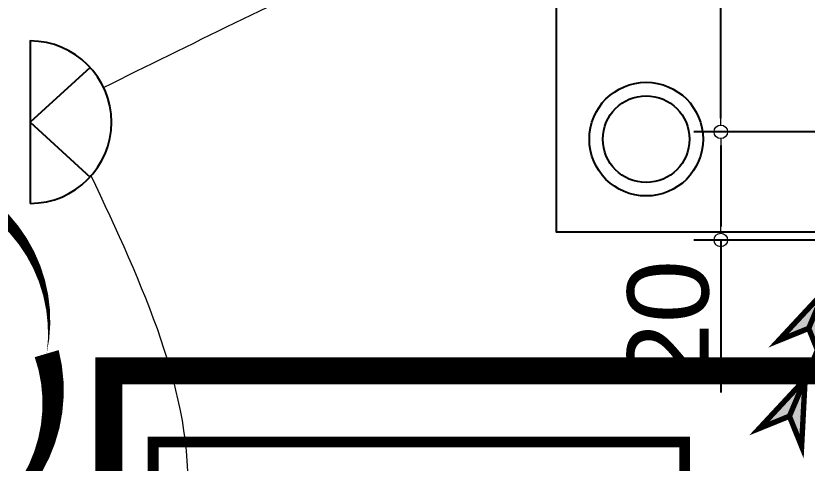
# Model space of a CAD drawing. Header units: millimetres. Extents: x 459337 to 526921, y -375392 to -289779.
# Drawn here: x 464257 to 465719, y -361126 to -360299 of the extents above; entities that cross this region are included whole.
import ezdxf

# ---------------------------------------------------------------- set-up
doc = ezdxf.new("R2010")
doc.units = ezdxf.units.MM
doc.set_wipeout_variables(frame=1)
doc.linetypes.add('prlm_chauff', pattern=[0.93, 0.75, -0.065, 0.05, -0.065])
doc.layers.add('_GAZELEC-BOITE INCORPO', color=36, linetype='Continuous', lineweight=18)
for name, color, linetype in [('GAZ-EU FLECHE', 42, 'Continuous'), ('GAZ-FLECHE VMC', 93, 'Continuous'), ('prlm-CHAUFF', 30, 'Continuous'), ('prlm-ELEC-CFO', 201, 'Continuous'), ('prlm-GT', 242, 'Continuous'), ('prlm-MOD', 64, 'Continuous')]:
    doc.layers.add(name, color=color, linetype=linetype)
doc.styles.add('Arial', font='arial.ttf')
doc.dimstyles.new('200', dxfattribs={"dimtxt": 150, "dimasz": 25, "dimexe": 50, "dimexo": 50, "dimgap": 20, "dimtad": 1, "dimdec": 0, "dimlfac": 0.1, "dimdsep": 46, "dimtxsty": 'Arial', "dimblk1": 'DOTBLANK', "dimblk2": 'DOTBLANK', "dimsah": 1, "dimcen": 25, "dimclrd": 5, "dimclre": 5, "dimadec": 0, "dimazin": 0, "dimtfac": 1, "dimtdec": 0, "dimtmove": 0, "dimatfit": 3, "dimldrblk": 'DOTBLANK', "dimfxl": 50, "dimtolj": 1, "dimtzin": 0, "dimarcsym": 0})

# ---------------------------------------------------------------- blocks, each defined once
blk = doc.blocks.new('xi.ECAP')
at = {"color": 0}
blk.add_wipeout([(-15, 0), (-10.13, 11.06), (0, 15), (10.13, 11.06), (15, 0)], dxfattribs=at).dxf.layer = 'prlm-ELEC-CFO'
at = {"layer": 'prlm-ELEC-CFO', "color": 0, "linetype": 'ByBlock', "lineweight": -2, "flags": 128}
blk.add_lwpolyline([(15, 0, 1), (-15, 0)], format="xyb", close=True, dxfattribs=at)
at = {"layer": 'prlm-ELEC-CFO', "color": 0}
blk.add_lwpolyline([(-10.13, 11.06), (0, 0), (10.13, 11.06)], dxfattribs=at)
blk = doc.blocks.new('FLECHE2')
h = blk.add_hatch(color=256)
h.dxf.hatch_style = 1
h.paths.add_polyline_path([(496271.9, -370023.3), (496278.4, -369899.2), (496300.9, -369954.8), (496356.5, -369932.3)])
at = {"const_width": 10}
for points in [[(496066.7, -370507.2), (496300.9, -369954.8), (496356.5, -369932.3), (496271.9, -370023.3), (496300.9, -369954.8), (496278.4, -369899.2), (496271.9, -370023.3), (496356.5, -369932.3), (496300.9, -369954.8), (496278.4, -369899.2), (496271.9, -370023.3)], [(496271.9, -370023.3), (496278.4, -369899.2), (496300.9, -369954.8), (496356.5, -369932.3), (496271.9, -370023.3)]]:
    blk.add_lwpolyline(points, dxfattribs=at)
blk = doc.blocks.new('_DOTBLANK')
at = {"color": 0, "linetype": 'ByBlock'}
blk.add_line((-0.5, 0), (-1, 0), dxfattribs=at)
blk.add_circle((0, 0), 0.5, dxfattribs=at)
blk = doc.blocks.new('*D140')
at = {"layer": '_GAZELEC-BOITE INCORPO', "color": 5, "lineweight": -2, "transparency": 16777216}
for p, q in [((466067.3, -359249.7), (465509.1, -359249.7)), ((465559.1, -360488.7), (465559.1, -359274.7)), ((466067.3, -360513.7), (465509.1, -360513.7))]:
    blk.add_line(p, q, dxfattribs=at)
at = {"layer": '_GAZELEC-BOITE INCORPO', "color": 5, "lineweight": -2, "transparency": 16777216, "xscale": 25, "yscale": 25, "zscale": 25}
for p, rotation in [((465559.1, -359249.7), 90), ((465559.1, -360513.7), 270)]:
    blk.add_blockref('_DOTBLANK', p, dxfattribs=dict(at, rotation=rotation))
at = {"layer": '_GAZELEC-BOITE INCORPO', "color": 0, "transparency": 16777216, "insert": (465462.5, -359881.7), "char_height": 150, "attachment_point": 5, "rotation": 90, "style": 'Arial'}
blk.add_mtext('\\A1;126', dxfattribs=at)
blk = doc.blocks.new('*D141')
at = {"layer": '_GAZELEC-BOITE INCORPO', "color": 5, "lineweight": -2, "transparency": 16777216}
for p, q in [((466067.3, -360513.7), (465509.1, -360513.7)), ((465559.1, -360538.7), (465559.1, -360688.5)), ((466067.7, -360713.5), (465509.1, -360713.5)), ((465559.1, -360713.5), (465559.1, -360995.4))]:
    blk.add_line(p, q, dxfattribs=at)
at = {"layer": '_GAZELEC-BOITE INCORPO', "color": 5, "lineweight": -2, "transparency": 16777216, "xscale": 25, "yscale": 25, "zscale": 25}
for p, rotation in [((465559.1, -360513.7), 90), ((465559.1, -360713.5), 270)]:
    blk.add_blockref('_DOTBLANK', p, dxfattribs=dict(at, rotation=rotation))
at = {"layer": '_GAZELEC-BOITE INCORPO', "color": 0, "transparency": 16777216, "insert": (465462.5, -360867), "char_height": 150, "attachment_point": 5, "rotation": 90, "style": 'Arial'}
blk.add_mtext('\\A1;20', dxfattribs=at)

msp = doc.modelspace()

# ---------------------------------------------------------------- linework, layer by layer
at = {"layer": 'prlm-CHAUFF', "linetype": 'prlm_chauff', "ltscale": 50, "const_width": 50, "flags": 128}
msp.add_lwpolyline([(464592.773, -361696.187), (464428.791, -361696.187), (464428.791, -360955.246), (466092.509, -360955.246), (466092.509, -360601.146)], dxfattribs=at)
at = {"layer": 'prlm-CHAUFF', "ltscale": 50}
for radius in [105, 80]:
    msp.add_circle((465421.315, -360527.192), radius, dxfattribs=at)
at = {"layer": 'prlm-ELEC-CFO', "lineweight": 13}
msp.add_spline([(464419.088, -360431.702), (464910.332, -360194.76), (465686.061, -359699.806), (465855.484, -359397.832)], degree=3, dxfattribs=at)
at = {"layer": 'prlm-GT'}
msp.add_lwpolyline([(466416.103, -360699.309), (465255.889, -360699.309), (465255.889, -360218.28), (466416.103, -360218.28)], close=True, dxfattribs=at)
at = {"layer": 'prlm-MOD'}
msp.add_lwpolyline([(463417.149, -360553.059, 0, 46.2, 0.52056705), (463058.402, -360845.379, 0, 46.2, 0.52056705), (463058.402, -360845.379, 0, 46.2, 0.52056705), (463081.799, -361309.195, 0, 46.2, 0.52056705), (463081.799, -361309.195, 0, 46.2, 0.52056705), (463553.628, -361316.99, 0, 46.2, 0.52056705), (463553.628, -361316.99, 0, 46.2, 0.52056705), (464025.458, -361285.809, 0, 46.2, 0.52056705), (464025.458, -361285.809, 0, 46.2, 0.52056705), (464314.016, -360923.331, 0, 46.2, 0.52056705), (464314.016, -360923.331, 0, 46.2, 0.52056705), (463986.464, -360595.932, 0, 46.2, 0.52056705), (463986.464, -360595.932, 0, 46.2, 0.52056705)], format="xyseb", close=True, dxfattribs=at)
at = {"layer": 'prlm-MOD', "ltscale": 50, "const_width": 20}
msp.add_lwpolyline([(465492.267, -362220.433), (464510.623, -362220.433), (464510.623, -361086.524), (465492.267, -361086.524)], close=True, dxfattribs=at)

# ---------------------------------------------------------------- block references
at = {"layer": 'GAZ-EU FLECHE', "rotation": 180}
msp.add_blockref('FLECHE2', (961986.782, -730993.797), dxfattribs=at)
at = {"layer": 'GAZ-FLECHE VMC', "rotation": 180}
msp.add_blockref('FLECHE2', (962022.363, -730831.482), dxfattribs=at)

# ---------------------------------------------------------------- dimensions: what is measured, and where the dimension line sits
at = {"layer": '_GAZELEC-BOITE INCORPO'}
for base, p2, picture, middle in [((465559.112, -359249.718), (466117.271, -359249.718), '*D140', (465462.526, -359881.712)), ((465559.112, -360713.53), (466117.656, -360713.53), '*D141', (465462.526, -360866.988))]:
    dim = msp.add_linear_dim(base=base, p1=(466117.29, -360513.706), p2=p2, angle=90, dimstyle='200', dxfattribs=at)
    dim.commit()
    dim.dimension.update_dxf_attribs({"geometry": picture, "text_midpoint": middle})

# ---------------------------------------------------------------- next in the draw order: block references
at = {"layer": 'prlm-ELEC-CFO', "xscale": 10, "yscale": 10, "zscale": 10, "rotation": 269.9999999999995}
msp.add_blockref('xi.ECAP', (464283.514, -360495.886), dxfattribs=at)

# ---------------------------------------------------------------- next in the draw order: linework, layer by layer
at = {"layer": 'prlm-ELEC-CFO', "lineweight": 13}
msp.add_spline([(464359.27, -361730.96), (464573.838, -361195.841), (464395.523, -360593.629)], degree=3, dxfattribs=at)

doc.saveas('drawing.dxf')
